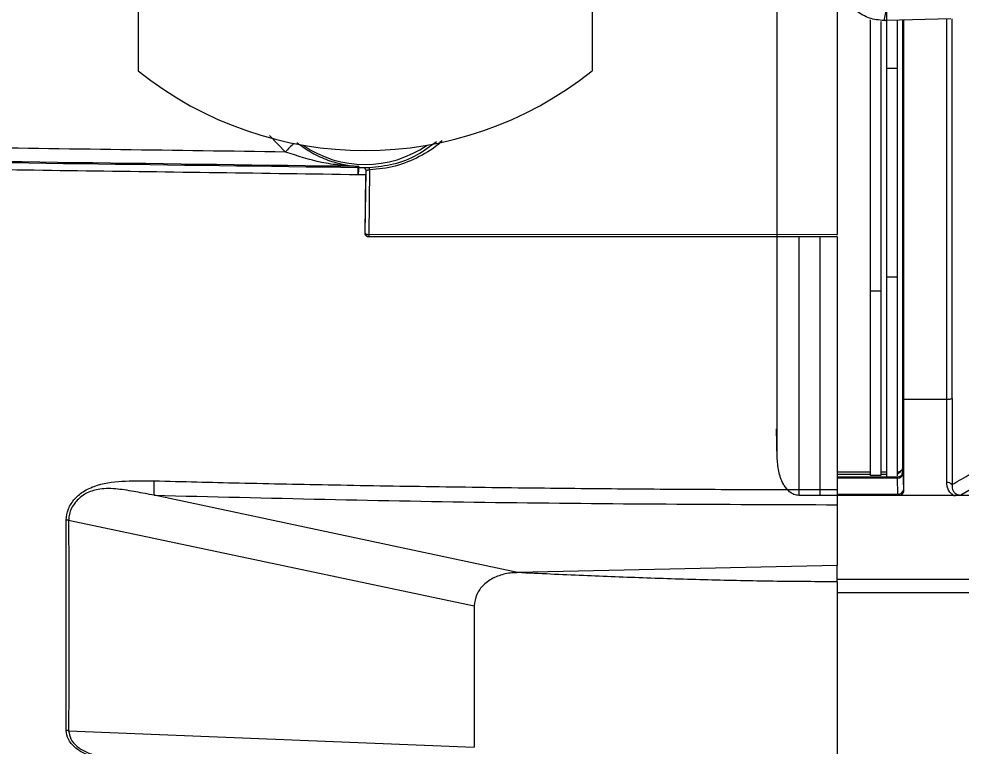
# Model space of a CAD drawing. Extents: x 7 to 135, y 3 to 97.
# Drawn here: x 13.744 to 16.342, y 38.902 to 40.908 of the extents above; entities that cross this region are included whole.
import ezdxf

# ---------------------------------------------------------------- set-up
doc = ezdxf.new("R2010")
doc.units = 0
doc.header["$MEASUREMENT"] = 0
doc.layers.add('OBJECT', color=7, linetype='CONTINUOUS')

msp = doc.modelspace()

# ---------------------------------------------------------------- linework, layer by layer
at = {"layer": 'OBJECT'}
for p, q in [((14.0722, 44.527), (14.0722, 40.7644)), ((15.3222, 44.527), (15.3222, 40.7644)), ((15.8323, 39.6965), (15.8323, 41.5446)), ((15.9972, 40.9961), (15.9972, 40.3144)), ((16.1331, 40.9379), (16.1331, 40.9028)), ((16.0882, 40.9053), (16.0882, 40.158)), ((16.1182, 40.9), (16.1182, 40.158)), ((16.1316, 40.9028), (16.1264, 40.9028)), ((16.1331, 40.9028), (16.1331, 40.7712)), ((16.3109, 40.9075), (16.1347, 40.9029)), ((16.1631, 40.9036), (16.1631, 40.7712)), ((16.1783, 39.6609), (16.1783, 40.904)), ((16.1801, 40.9041), (16.1801, 39.8589)), ((16.2991, 39.8589), (16.2991, 40.9072)), ((16.3136, 40.908), (16.3136, 39.8623)), ((16.1631, 40.7712), (16.1331, 40.7712)), ((16.1331, 40.7712), (16.1331, 40.1962)), ((16.1631, 40.7712), (16.1631, 40.1962)), ((14.478, 40.5409), (14.4336, 40.586)), ((14.6778, 40.4985), (14.6779, 40.5009)), ((14.68, 40.4984), (14.6778, 40.4985)), ((14.6801, 40.5008), (14.68, 40.4984)), ((14.68, 40.4984), (14.6956, 40.4979)), ((14.6977, 40.3175), (14.6999, 40.4878)), ((14.6999, 40.4878), (14.6997, 40.4912)), ((14.7097, 40.4915), (14.7074, 40.3138)), ((14.6791, 40.4782), (14.6782, 40.4782)), ((14.6994, 40.4777), (14.6791, 40.4782)), ((14.6973, 40.3171), (14.6994, 40.4777)), ((14.6973, 40.3171), (14.6977, 40.3175)), ((15.9972, 40.3076), (14.7072, 40.307)), ((14.7072, 40.307), (14.7077, 40.3075)), ((14.7074, 40.3138), (15.9972, 40.3144)), ((15.9972, 40.3081), (14.7077, 40.3075)), ((15.8922, 40.3076), (15.8922, 39.5953)), ((15.9509, 39.5953), (15.9509, 40.3071)), ((15.9972, 40.3076), (15.9972, 40.3081)), ((15.9972, 40.3076), (15.9972, 39.6114)), ((16.1631, 40.1962), (16.1331, 40.1962)), ((16.1331, 40.1962), (16.1331, 39.6459)), ((16.1631, 40.1962), (16.1631, 39.649)), ((16.1182, 40.158), (16.0882, 40.158)), ((16.0882, 40.158), (16.0882, 39.6504)), ((16.1182, 40.158), (16.1182, 39.6504)), ((16.1802, 39.8592), (16.1801, 39.8589)), ((16.1802, 39.8592), (16.1802, 39.607)), ((16.2993, 39.8592), (16.1802, 39.8592)), ((16.2993, 39.631), (16.2993, 39.8592)), ((16.3138, 39.8626), (16.3138, 39.6246)), ((15.8323, 39.6965), (15.8303, 39.7789)), ((16.0882, 39.6591), (15.9972, 39.6591)), ((16.0882, 39.6529), (15.9972, 39.6529)), ((16.1182, 39.6504), (16.0882, 39.6504)), ((16.1331, 39.6591), (16.1182, 39.6591)), ((16.1331, 39.6529), (16.1182, 39.6529)), ((16.1632, 39.6591), (16.1631, 39.6591)), ((16.1769, 39.6548), (16.1783, 39.6609)), ((16.4333, 39.6517), (16.3377, 39.5963)), ((16.1632, 39.6459), (15.9972, 39.6459)), ((16.1635, 39.643), (15.9972, 39.643)), ((16.165, 39.5987), (16.1635, 39.643)), ((15.9972, 39.5987), (16.165, 39.5987)), ((16.1652, 39.5953), (16.165, 39.5987)), ((16.18, 39.611), (16.1802, 39.607)), ((14.116, 39.5958), (14.1159, 39.5958)), ((15.1172, 39.3827), (14.116, 39.5958)), ((15.9509, 39.5953), (15.8922, 39.5953)), ((16.1652, 39.5953), (15.9509, 39.5953)), ((17.0557, 39.5953), (16.1652, 39.5953)), ((16.318, 39.5955), (16.1712, 39.5955)), ((15.9972, 39.5698), (15.9972, 39.4021)), ((13.8807, 39.5268), (13.8736, 39.5272)), ((13.8807, 39.5268), (14.9972, 39.2912)), ((15.9972, 39.4021), (15.1172, 39.3827)), ((15.9972, 39.3648), (17.0733, 39.3648)), ((15.9972, 39.3576), (15.9972, 38.8344)), ((17.0736, 39.3276), (15.9972, 39.3276)), ((14.9972, 39.2912), (14.9972, 38.9023)), ((13.8807, 38.9476), (14.9972, 38.9023))]:
    msp.add_line(p, q, dxfattribs=at)
at = {"layer": 'OBJECT', "flags": 128}
msp.add_lwpolyline([(16.1785, 39.6553), (16.1791, 39.6377), (16.18, 39.611)], dxfattribs=at)
at = {"layer": 'OBJECT'}
for centre, radius, start, end in [((14.6972, 41.545), 1, 231.3178, 308.6822), ((14.5963, 40.4449), 0.1524, 128.3982, 140.9232), ((14.6972, 40.807), 0.3005, 235.3857, 304.6143), ((14.4757, 40.4849), 0.2025, 358.1201, 3.8615), ((14.6771, 40.4483), 0.0526, 86.8033, 89.176), ((14.1393, 40.512), 0.5409, 356.4126, 358.559), ((14.6705, 40.4912), 0.0392, 0.3785, 10.3625), ((14.7077, 40.3175), 0.01, 180.0831, 269.9192), ((16.1647, 39.657), 0.014, 265.4467, 353.2813), ((16.301, 39.6152), 0.0159, 36.2177, 95.9657), ((16.1662, 39.6127), 0.014, 265.4479, 353.2826)]:
    msp.add_arc(centre, radius, start, end, dxfattribs=at)
for centre, major_axis, ratio, start_param, end_param in [((18.1956, 40.4145), (0, 2.3173), 0.913664, 1.342949, 1.358461), ((16.1264, 41.0216), (0.12, 0), 0.989788, 4.709049, 4.712389), ((16.1316, 41.0216), (0.12, 0), 0.989788, 4.712389, 4.72548), ((16.1316, 41.0216), (0.12, 0.0032), 0.989774, 4.699241, 4.71233)]:
    msp.add_ellipse(centre, major_axis=major_axis, ratio=ratio, start_param=start_param, end_param=end_param, dxfattribs=at)
for points, knots in [([(16.126, 40.9028), (16.1125, 40.9042), (16.0855, 40.9069), (16.0499, 40.9277), (16.0225, 40.9574), (16.0139, 40.9823), (16.0098, 40.9944)], [0, 0, 0, 0, 0.253586, 0.507166, 0.760848, 1, 1, 1, 1]), ([(14.478, 40.5409), (14.1758, 40.5451), (13.5761, 40.5534), (12.6747, 40.5654), (11.7749, 40.5771), (10.8841, 40.5882), (10.2961, 40.5953), (10.008, 40.5987)], [0, 0, 0, 0, 0.202277, 0.401502, 0.603952, 0.805948, 1, 1, 1, 1]), ([(14.6779, 40.5009), (14.1584, 40.508), (13.119, 40.5223), (11.563, 40.5427), (10.5297, 40.5556), (10.0134, 40.562)], [0, 0, 0, 0, 0.3333359, 0.6668858, 1, 1, 1, 1]), ([(10.1072, 40.5584), (10.613, 40.5521), (11.6255, 40.5395), (13.1501, 40.5196), (14.1687, 40.5055), (14.6778, 40.4985)], [0, 0, 0, 0, 0.33303, 0.66664, 1, 1, 1, 1]), ([(14.5088, 40.567), (14.5227, 40.5571), (14.5506, 40.5372), (14.5949, 40.5178), (14.6365, 40.5058), (14.6679, 40.5018), (14.6791, 40.5009), (14.6799, 40.5008), (14.68, 40.5008), (14.6801, 40.5008)], [0, 0, 0, 0, 0.249936, 0.500626, 0.749428, 0.968478, 0.986306, 0.993525, 1, 1, 1, 1]), ([(14.7091, 40.4983), (14.7315, 40.5007), (14.7775, 40.5055), (14.8414, 40.5306), (14.8771, 40.5574), (14.8942, 40.5702)], [0, 0, 0, 0, 0.330582, 0.680069, 1, 1, 1, 1]), ([(14.9085, 40.5723), (14.9071, 40.5709), (14.8901, 40.5523), (14.847, 40.527), (14.7814, 40.4988), (14.7336, 40.4939), (14.7097, 40.4915)], [0, 0, 0, 0, 0.02736, 0.35162, 0.675256, 1, 1, 1, 1]), ([(14.6782, 40.4782), (14.4204, 40.4818), (13.9082, 40.4889), (13.1454, 40.4992), (12.3777, 40.5094), (11.611, 40.5195), (10.8509, 40.5292), (10.3542, 40.5355), (10.1102, 40.5385)], [0, 0, 0, 0, 0.168843, 0.335534, 0.500076, 0.67255, 0.839189, 1, 1, 1, 1]), ([(14.6779, 40.5009), (14.6779, 40.5009), (14.6779, 40.5009), (14.6778, 40.5009), (14.6774, 40.5009), (14.6634, 40.5016), (14.6268, 40.5042), (14.5613, 40.5136), (14.5111, 40.53), (14.478, 40.5409)], [0, 0, 0, 0, 0.001143, 0.002301, 0.004792, 0.010682, 0.246791, 0.502026, 1, 1, 1, 1]), ([(14.6956, 40.4979), (14.6955, 40.4978), (14.6953, 40.4976), (14.6965, 40.4957), (14.6984, 40.493), (14.6997, 40.4912)], [0, 0, 0, 0, 0.252437, 0.503211, 1, 1, 1, 1]), ([(14.6956, 40.4979), (14.6976, 40.498), (14.7004, 40.498), (14.7053, 40.4981), (14.7078, 40.4982), (14.7091, 40.4983)], [0, 0, 0, 0, 0.499458, 0.7516, 1, 1, 1, 1]), ([(14.6997, 40.4912), (14.6997, 40.4886), (14.6995, 40.4847), (14.6994, 40.4795), (14.6994, 40.4777)], [0, 0, 0, 0, 0.649576, 1, 1, 1, 1]), ([(14.7097, 40.4915), (14.7091, 40.4914), (14.7077, 40.4913), (14.7052, 40.4909), (14.7026, 40.4901), (14.7004, 40.4891), (14.7001, 40.4882), (14.6999, 40.4878)], [0, 0, 0, 0, 0.117779, 0.236284, 0.47997, 0.736407, 1, 1, 1, 1]), ([(14.7072, 40.307), (14.7062, 40.3071), (14.7041, 40.3073), (14.7013, 40.3088), (14.6991, 40.311), (14.6976, 40.3139), (14.6974, 40.316), (14.6973, 40.3171)], [0, 0, 0, 0, 0.190426, 0.380717, 0.574945, 0.783289, 1, 1, 1, 1]), ([(14.6977, 40.3175), (14.6977, 40.3175), (14.6977, 40.3174), (14.6977, 40.3172), (14.6979, 40.3167), (14.6986, 40.3159), (14.7003, 40.3149), (14.7027, 40.3143), (14.7051, 40.3139), (14.7066, 40.3138), (14.7074, 40.3138)], [0, 0, 0, 0, 0.01373, 0.0379, 0.117473, 0.241313, 0.49976, 0.695361, 0.834131, 1, 1, 1, 1]), ([(14.7074, 40.3138), (14.7074, 40.3129), (14.7075, 40.3112), (14.7075, 40.3092), (14.7076, 40.3078), (14.7077, 40.3076), (14.7077, 40.3075)], [0, 0, 0, 0, 0.249963, 0.49996, 0.749973, 1, 1, 1, 1]), ([(15.9972, 40.3116), (15.9972, 40.3121), (15.9972, 40.3129), (15.9972, 40.3139), (15.9972, 40.3144)], [0, 0, 0, 0, 0.493384, 1, 1, 1, 1]), ([(16.3138, 39.8626), (16.3137, 39.8625), (16.3131, 39.8618), (16.3112, 39.8608), (16.3074, 39.8598), (16.3034, 39.8593), (16.3007, 39.8592), (16.2993, 39.8592)], [0, 0, 0, 0, 0.062674, 0.396713, 0.643426, 0.82133, 1, 1, 1, 1]), ([(15.8922, 39.5953), (15.8874, 39.5959), (15.8779, 39.5971), (15.8635, 39.6068), (15.8479, 39.6263), (15.8356, 39.6578), (15.8334, 39.6834), (15.8323, 39.6965)], [0, 0, 0, 0, 0.111555, 0.222231, 0.397266, 0.691245, 1, 1, 1, 1]), ([(16.3138, 39.6246), (16.3167, 39.6264), (16.3353, 39.6376), (16.3652, 39.6552), (16.393, 39.6711), (16.4043, 39.6775)], [0, 0, 0, 0, 0.0995, 0.633978, 1, 1, 1, 1]), ([(16.1769, 39.6681), (16.1769, 39.668), (16.1763, 39.6653), (16.1713, 39.6599), (16.1661, 39.6554), (16.163, 39.6529), (16.163, 39.6529)], [0, 0, 0, 0, 0.005908, 0.445174, 0.993456, 1, 1, 1, 1]), ([(16.1769, 39.6681), (16.1768, 39.6678), (16.1762, 39.6662), (16.1739, 39.6632), (16.1697, 39.6603), (16.1658, 39.6589), (16.1636, 39.6592), (16.1632, 39.6593)], [0, 0, 0, 0, 0.050916, 0.313338, 0.622448, 0.932585, 1, 1, 1, 1]), ([(16.1768, 39.6548), (16.1768, 39.6546), (16.1762, 39.653), (16.174, 39.6501), (16.1699, 39.6472), (16.1659, 39.6457), (16.1637, 39.646), (16.1632, 39.6461)], [0, 0, 0, 0, 0.043933, 0.301005, 0.612549, 0.923741, 1, 1, 1, 1]), ([(16.1783, 39.6609), (16.1783, 39.6603), (16.1784, 39.6593), (16.1785, 39.6565), (16.1785, 39.6553)], [0, 0, 0, 0, 0.587908, 1, 1, 1, 1]), ([(13.8736, 39.5272), (13.875, 39.5377), (13.8777, 39.5586), (13.8963, 39.5868), (13.9239, 39.6097), (13.9709, 39.6294), (14.0375, 39.6366), (14.0902, 39.6359), (14.1166, 39.6355)], [0, 0, 0, 0, 0.125022, 0.25026, 0.372599, 0.500557, 0.750171, 1, 1, 1, 1]), ([(14.1159, 39.5958), (14.1161, 39.6029), (14.1164, 39.6171), (14.1166, 39.6294), (14.1166, 39.6355)], [0, 0, 0, 0, 0.499995, 1, 1, 1, 1]), ([(14.1166, 39.6355), (14.1944, 39.6335), (14.3593, 39.6294), (14.6209, 39.6241), (14.9012, 39.6194), (15.184, 39.6158), (15.4598, 39.6132), (15.7285, 39.6117), (15.9076, 39.6115), (15.9972, 39.6114)], [0, 0, 0, 0, 0.124105, 0.263212, 0.41732, 0.571428, 0.714286, 0.857143, 1, 1, 1, 1]), ([(16.1635, 39.643), (16.1635, 39.6436), (16.1634, 39.645), (16.1633, 39.646), (16.1632, 39.6458), (16.1632, 39.6458)], [0, 0, 0, 0, 0.33728, 0.875992, 1, 1, 1, 1]), ([(16.318, 39.5955), (16.3153, 39.5975), (16.3087, 39.6022), (16.3011, 39.6144), (16.3, 39.6249), (16.2993, 39.631)], [0, 0, 0, 0, 0.222775, 0.537697, 1, 1, 1, 1]), ([(16.3138, 39.6246), (16.3139, 39.6203), (16.314, 39.6133), (16.3187, 39.6046), (16.3244, 39.5995), (16.3296, 39.5974), (16.3338, 39.5964), (16.3362, 39.5963), (16.3377, 39.5963)], [0, 0, 0, 0, 0.353621, 0.579762, 0.749835, 0.864253, 0.912594, 1, 1, 1, 1]), ([(14.1159, 39.5958), (14.0993, 39.599), (14.066, 39.6054), (14.0165, 39.6137), (13.9701, 39.6154), (13.9372, 39.6057), (13.9171, 39.5939), (13.9048, 39.5833), (13.8943, 39.5704), (13.8863, 39.5561), (13.8814, 39.5411), (13.8809, 39.5311), (13.8807, 39.5268)], [0, 0, 0, 0, 0.1676542, 0.3364175, 0.4992876, 0.6244541, 0.6813343, 0.7499507, 0.8052609, 0.8750439, 0.9458793, 1, 1, 1, 1]), ([(15.9972, 39.6114), (15.9972, 39.6082), (15.9972, 39.5992), (15.9972, 39.5846), (15.9972, 39.5738), (15.9972, 39.5698)], [0, 0, 0, 0, 0.263884, 0.723096, 1, 1, 1, 1]), ([(16.1802, 39.607), (16.18, 39.6056), (16.1796, 39.6027), (16.1769, 39.5989), (16.1738, 39.5966), (16.1717, 39.5957), (16.1712, 39.5955)], [0, 0, 0, 0, 0.299938, 0.599787, 0.901028, 1, 1, 1, 1]), ([(16.318, 39.5955), (16.3216, 39.5955), (16.3274, 39.5956), (16.3337, 39.596), (16.3367, 39.5962), (16.3377, 39.5963), (16.3377, 39.5963)], [0, 0, 0, 0, 0.503719, 0.825888, 0.989363, 1, 1, 1, 1]), ([(14.1159, 39.5958), (14.4293, 39.5882), (15.0563, 39.5731), (15.6835, 39.5709), (15.9972, 39.5698)], [0, 0, 0, 0, 0.500002, 1, 1, 1, 1]), ([(16.1712, 39.5955), (16.1697, 39.5954), (16.1678, 39.5953), (16.1657, 39.5953), (16.1652, 39.5953)], [0, 0, 0, 0, 0.760919, 1, 1, 1, 1]), ([(13.8736, 38.9481), (13.8736, 39.0356), (13.8735, 39.2107), (13.8736, 39.4217), (13.8736, 39.5272)], [0, 0, 0, 0, 0.500003, 1, 1, 1, 1]), ([(13.8807, 39.5268), (13.8807, 39.4213), (13.8808, 39.2102), (13.8807, 39.0351), (13.8807, 38.9476)], [0, 0, 0, 0, 0.499778, 1, 1, 1, 1]), ([(15.9972, 39.3576), (15.9972, 39.3632), (15.9972, 39.3745), (15.9972, 39.3907), (15.9972, 39.3997), (15.9972, 39.4021)], [0, 0, 0, 0, 0.425021, 0.8500447, 1, 1, 1, 1]), ([(15.1172, 39.3827), (15.1133, 39.3826), (15.1035, 39.3825), (15.0816, 39.3796), (15.0517, 39.3703), (15.0226, 39.3501), (15.0018, 39.3226), (14.9988, 39.3019), (14.9972, 39.2912)], [0, 0, 0, 0, 0.061295, 0.157978, 0.353026, 0.568966, 0.775601, 1, 1, 1, 1]), ([(15.9972, 39.3576), (15.9423, 39.3578), (15.8274, 39.3583), (15.6528, 39.362), (15.4748, 39.3675), (15.2963, 39.3744), (15.1776, 39.3799), (15.1172, 39.3827)], [0, 0, 0, 0, 0.187145, 0.391348, 0.595125, 0.793954, 1, 1, 1, 1]), ([(14.1166, 38.8556), (14.0981, 38.8562), (14.0625, 38.8574), (14.0098, 38.8617), (13.9627, 38.8696), (13.9237, 38.8834), (13.896, 38.9016), (13.8776, 38.9237), (13.875, 38.94), (13.8736, 38.9481)], [0, 0, 0, 0, 0.175154, 0.335953, 0.499735, 0.628069, 0.749937, 0.875049, 1, 1, 1, 1]), ([(13.8807, 38.9476), (13.8795, 38.9477), (13.8772, 38.948), (13.8748, 38.9481), (13.8736, 38.9481)], [0, 0, 0, 0, 0.500001, 1, 1, 1, 1]), ([(13.8807, 38.9476), (13.8819, 38.9399), (13.8843, 38.9246), (13.9021, 38.9038), (13.9293, 38.8872), (13.9655, 38.8763), (14.0016, 38.872), (14.025, 38.8708), (14.0345, 38.8703)], [0, 0, 0, 0, 0.169475, 0.339571, 0.508221, 0.676894, 0.867998, 1, 1, 1, 1])]:
    msp.add_open_spline(points, degree=3, knots=knots, dxfattribs=at)

doc.saveas('drawing.dxf')
